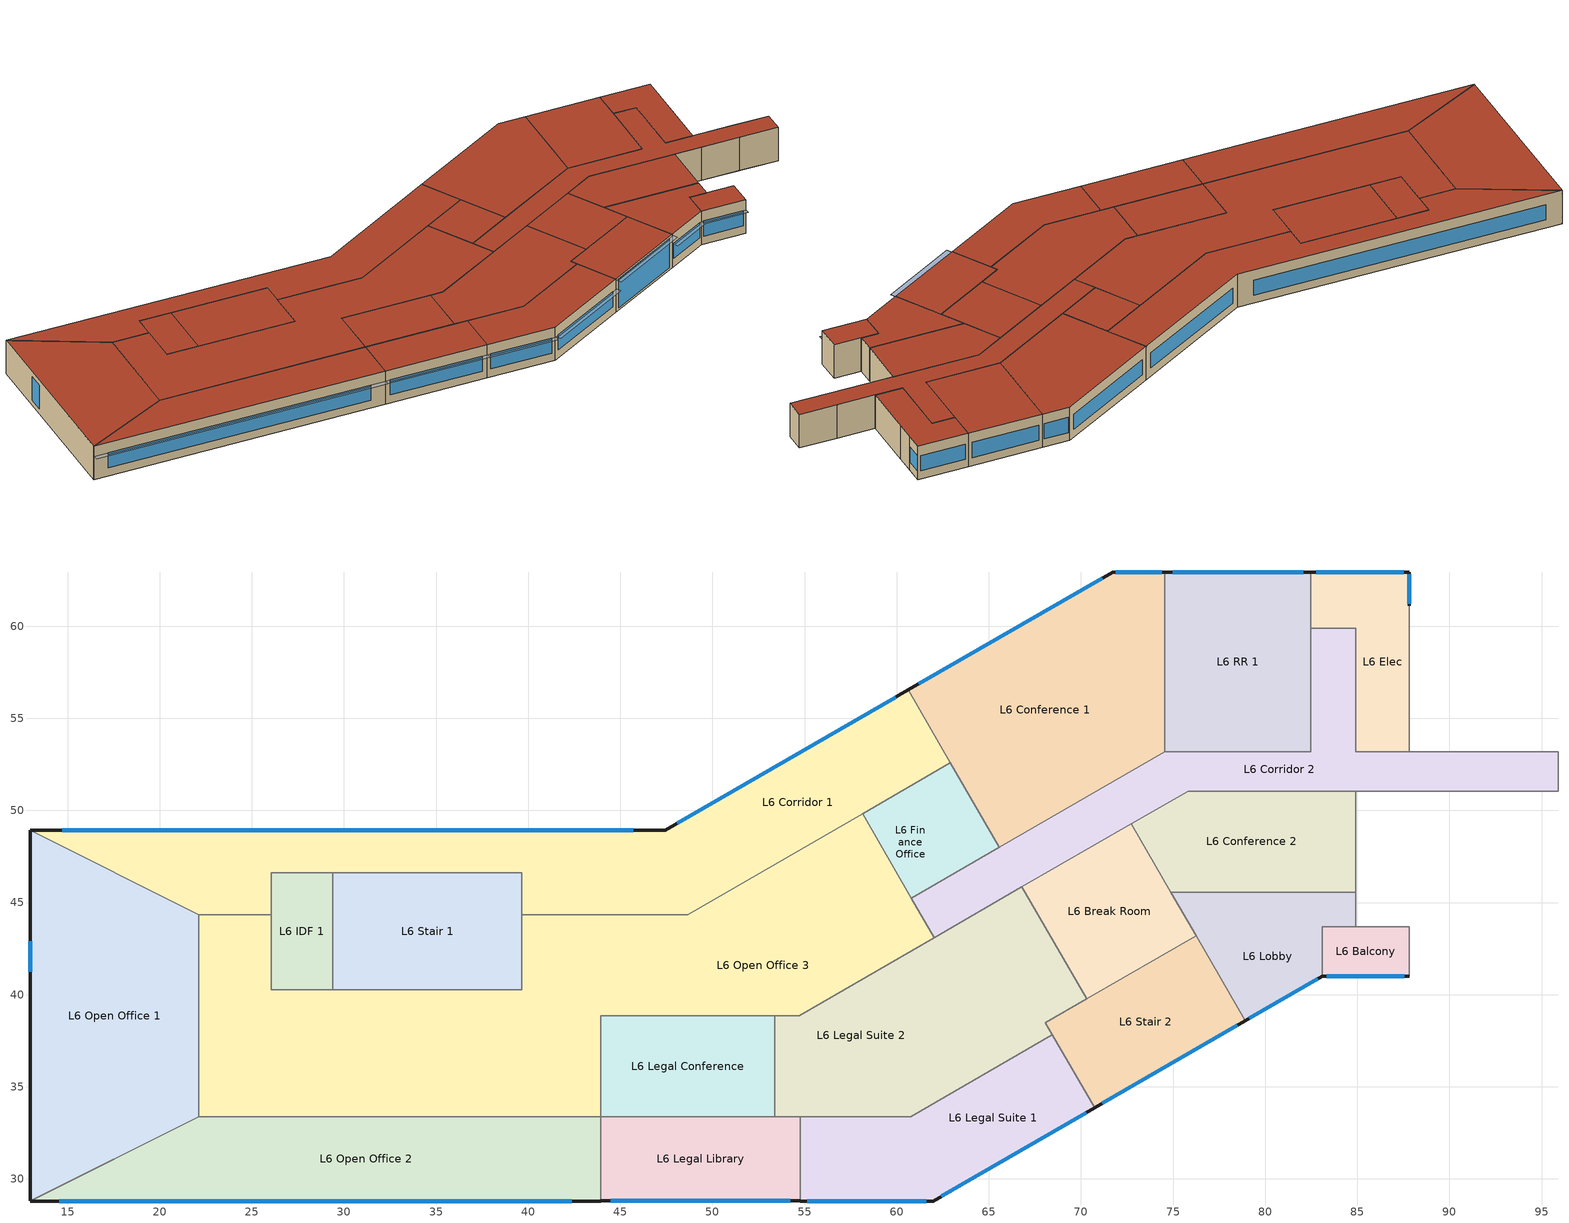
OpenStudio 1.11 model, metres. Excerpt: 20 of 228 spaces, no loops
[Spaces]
L6 Open Office 2
 floor to L5 Open Office 2 (Construction Internal Source 160): 43.93,33.37 43.93,28.8 12.99,28.8 22.13,33.37 z19.91
 wall outside (Typical Insulated Steel Framed Exterior Wall R-18.18): 12.99,28.8 43.93,28.8 z19.91:23.77
 wall to L6 Open Office 1: 22.13,33.37 12.99,28.8 z19.91:23.77
 wall to L6 Open Office 3: 43.93,33.37 22.13,33.37 z19.91:23.77
 wall to L6 Legal Library: 43.93,28.8 43.93,33.37 z19.91:23.77
 window (U 0.42 SHGC 0.40 Dbl LoE (e2-.1) Tint 6mm/6mm Air): 14.54,28.8 42.37,28.8 z20.85:22.59
 roof outside (Typical IEAD Roof R-31.25): 43.93,28.8 43.93,33.37 22.13,33.37 12.99,28.8 z23.77
L6 Open Office 1
 floor to L5 Open Office 1 (Construction Internal Source 219): 12.99,48.92 22.13,44.34 22.13,33.37 12.99,28.8 z19.91
 wall outside (Typical Insulated Steel Framed Exterior Wall R-18.18): 12.99,48.92 12.99,28.8 z19.91:23.77
 wall to L6 Open Office 3: 22.13,33.37 22.13,44.34 z19.91:23.77
 wall to L6 Corridor 1: 22.13,44.34 12.99,48.92 z19.91:23.77
 window (U 0.42 SHGC 0.40 Dbl LoE (e2-.1) Tint 6mm/6mm Air): 12.99,42.89 12.99,41.25 z20.51:23.26
 roof outside (Typical IEAD Roof R-31.25): 12.99,28.8 22.13,33.37 22.13,44.34 12.99,48.92 z23.77
L6 Legal Library
 floor to L5 Open Office 2 (Construction Internal Source 180): 54.77,33.37 54.77,28.8 43.93,28.8 43.93,33.37 z19.91
 wall outside (Typical Insulated Steel Framed Exterior Wall R-18.18): 43.93,28.8 54.77,28.8 z19.91:23.77
 wall to L6 Legal Conference: 53.38,33.37 43.93,33.37 z19.91:23.77
 wall to L6 Legal Suite 2: 54.77,33.37 53.38,33.37 z19.91:23.77
 wall to L6 Legal Suite 1: 54.77,28.8 54.77,33.37 z19.91:23.77
 window (U 0.42 SHGC 0.40 Dbl LoE (e2-.1) Tint 6mm/6mm Air): 44.49,28.8 54.21,28.8 z20.85:22.6
 roof outside (Typical IEAD Roof R-31.25): 54.77,28.8 54.77,33.37 43.93,33.37 43.93,28.8 z23.77
L6 Legal Suite 1
 floor to L5 Open Office 2 (Construction Internal Source 159): 68.45,37.82 70.74,33.86 61.98,28.8 54.77,28.8 54.77,33.37 60.75,33.37 z19.91
 wall outside (Typical Insulated Steel Framed Exterior Wall R-18.18): 54.77,28.8 61.98,28.8 70.74,33.86 z19.91:23.77
 wall to L6 Legal Suite 2: 68.45,37.82 60.75,33.37 54.77,33.37 z19.91:23.77
 wall to L6 Stair 2: 70.74,33.86 68.45,37.82 z19.91:23.77
 window (U 0.42 SHGC 0.40 Dbl LoE (e2-.1) Tint 6mm/6mm Air): 62.43,29.06 70.28,33.6 / 55.15,28.8 61.6,28.8 z20.85:22.6
 roof outside (Typical IEAD Roof R-31.25): 61.98,28.8 70.74,33.86 68.45,37.82 60.75,33.37 54.77,33.37 54.77,28.8 z23.77
L6 Open Office 3
 floor to L5 Common Engineering Print Room 1 (Construction Internal Source 218): 46.86,44.34 46.86,40.26 39.66,40.26 39.66,44.34 z19.91
 floor to L5 Open Office 3 (Construction Internal Source 218): 58.15,49.83 62.04,43.09 54.7,38.86 43.93,38.86 43.93,33.37 22.13,33.37 22.13,44.34 26.05,44.34 26.05,40.26 46.86,40.26 46.86,44.34 48.65,44.34 z19.91
 wall to L6 Stair 1: 39.66,44.34 39.66,40.26 29.4,40.26 z19.91:23.77
 wall to L6 Corridor 1: 58.15,49.83 48.65,44.34 43.93,44.34 39.66,44.34 / 26.05,44.34 22.13,44.34 z19.91:23.77
 wall to L6 Finance Office: 60.8,45.24 58.15,49.83 z19.91:23.77
 wall to L6 Corridor 2: 62.04,43.09 60.8,45.24 z19.91:23.77
 wall to L6 Legal Suite 2: 53.38,38.86 54.7,38.86 62.04,43.09 z19.91:23.77
 wall to L6 Legal Conference: 43.93,33.37 43.93,38.86 53.38,38.86 z19.91:23.77
 wall to L6 IDF 1: 29.4,40.26 26.05,40.26 26.05,44.34 z19.91:23.77
 roof outside (Typical IEAD Roof R-31.25): 43.93,33.37 43.93,38.86 54.7,38.86 62.04,43.09 58.15,49.83 48.65,44.34 39.66,44.34 39.66,40.26 26.05,40.26 26.05,44.34 22.13,44.34 22.13,33.37 z23.77
L6 Legal Conference
 floor to L5 Open Office 3 (Construction Internal Source 79): 53.38,38.86 53.38,33.37 43.93,33.37 43.93,38.86 z19.91
 wall to L6 Legal Suite 2: 53.38,33.37 53.38,38.86 z19.91:23.77
 roof outside (Typical IEAD Roof R-31.25): 53.38,33.37 53.38,38.86 43.93,38.86 43.93,33.37 z23.77
L6 Legal Suite 2
 floor to L5 Project Team Rm (Construction Internal Source 181): 66.8,45.84 70.31,39.77 68.07,38.48 68.45,37.82 64.35,35.45 60.46,42.18 z19.91
 floor to L5 Open Office 3 (Construction Internal Source 181): 60.46,42.18 64.35,35.45 60.75,33.37 53.38,33.37 53.38,38.86 54.7,38.86 z19.91
 wall to L6 Corridor 2: 66.8,45.84 62.04,43.09 z19.91:23.77
 wall to L6 Break Room: 70.31,39.77 66.8,45.84 z19.91:23.77
 wall to L6 Stair 2: 68.45,37.82 68.07,38.48 70.31,39.77 z19.91:23.77
 roof outside (Typical IEAD Roof R-31.25): 60.75,33.37 68.45,37.82 68.07,38.48 70.31,39.77 66.8,45.84 54.7,38.86 53.38,38.86 53.38,33.37 z23.77
L6 Stair 2
 floor to L5 Stair 2 (Construction Internal Source 147): 76.25,43.2 78.91,38.58 70.74,33.86 68.07,38.48 z19.91
 wall outside (Typical Insulated Steel Framed Exterior Wall R-18.18): 70.74,33.86 78.91,38.58 z19.91:23.77
 wall to L6 Break Room: 76.25,43.2 70.31,39.77 z19.91:23.77
 wall to L6 Lobby: 78.91,38.58 76.25,43.2 z19.91:23.77
 window (U 0.42 SHGC 0.40 Dbl LoE (e2-.1) Tint 6mm/6mm Air): 71.16,34.11 78.49,38.33 z20.2:23.52
 roof outside (Typical IEAD Roof R-31.25): 70.74,33.86 78.91,38.58 76.25,43.2 68.07,38.48 z23.77
L6 Lobby
 floor to L5 Lobby (Construction Internal Source 165): 84.92,45.56 84.92,43.69 83.09,43.69 83.09,40.99 78.91,38.58 74.88,45.56 z19.91
 wall outside (Typical Insulated Steel Framed Exterior Wall R-18.18): 78.91,38.58 83.09,40.99 z19.91:23.77
 wall to L6 Phone: 84.92,43.69 84.92,45.56 z19.91:23.77
 wall to L6 Balcony: 83.09,40.99 83.09,43.69 84.92,43.69 z19.91:23.77
 wall to L6 Break Room: 74.88,45.56 76.25,43.2 z19.91:23.77
 wall to L6 Conference 2: 84.92,45.56 74.88,45.56 z19.91:23.77
 window (U 0.42 SHGC 0.40 Dbl LoE (e2-.1) Tint 6mm/6mm Air): 79.14,38.71 82.87,40.86 z20.85:22.61
 roof outside (Typical IEAD Roof R-31.25): 78.91,38.58 83.09,40.99 83.09,43.69 84.92,43.69 84.92,45.56 74.88,45.56 z23.77
L6 Break Room
 floor to L5 Break Room (Construction Internal Source 158): 72.74,49.27 76.25,43.2 70.31,39.77 66.8,45.84 z19.91
 wall to L6 Conference 2: 74.88,45.56 72.74,49.27 z19.91:23.77
 wall to L6 Corridor 2: 72.74,49.27 66.8,45.84 z19.91:23.77
 roof outside (Typical IEAD Roof R-31.25): 70.31,39.77 76.25,43.2 72.74,49.27 66.8,45.84 z23.77
L6 IDF 1
 floor to L5 IDF 1 (Construction Internal Source 48): 29.4,46.61 29.4,40.26 26.05,40.26 26.05,46.61 z19.91
 wall to L6 Corridor 1: 29.4,46.61 26.05,46.61 26.05,44.34 z19.91:23.77
 wall to L6 Stair 1: 29.4,40.26 29.4,46.61 z19.91:23.77
 roof outside (Typical IEAD Roof R-31.25): 29.4,40.26 29.4,46.61 26.05,46.61 26.05,40.26 z23.77
L6 Stair 1
 floor to L5 Stair 1 (Construction Internal Source 43): 39.66,46.61 39.66,40.26 29.4,40.26 29.4,46.61 z19.91
 wall to L6 Corridor 1: 39.66,44.34 39.66,46.61 29.4,46.61 z19.91:23.77
 roof outside (Typical IEAD Roof R-31.25): 39.66,40.26 39.66,46.61 29.4,46.61 29.4,40.26 z23.77
L6 Balcony
 floor to L5 Balcony (Construction Internal Source 35): 87.82,43.69 87.82,40.99 83.09,40.99 83.09,43.69 z19.91
 wall outside (Typical Insulated Steel Framed Exterior Wall R-18.18): 83.09,40.99 87.82,40.99 z19.91:23.77
 wall to L6 Audit Suite: 87.82,40.99 87.82,43.69 z19.91:23.77
 wall to L6 Phone: 87.82,43.69 84.92,43.69 z19.91:23.77
 window (U 0.42 SHGC 0.40 Dbl LoE (e2-.1) Tint 6mm/6mm Air): 83.35,40.99 87.56,40.99 z20.85:22.61
 roof outside (Typical IEAD Roof R-31.25): 87.82,40.99 87.82,43.69 83.09,43.69 83.09,40.99 z23.77
L6 Corridor 2
 floor to L5 Open Office 3 (Construction Internal Source 21): 63.33,46.7 64.57,44.55 62.04,43.09 60.8,45.24 z19.91
 floor to L5 Corridor 2 (Construction Internal Source 21): 84.92,59.89 84.92,53.18 87.82,53.18 87.82,51.05 75.82,51.05 64.57,44.55 63.33,46.7 74.56,53.18 82.48,53.18 82.48,59.89 z19.91
 floor to L5 Open Office 5 (Construction Internal Source 21): 95.89,53.18 95.89,51.05 87.82,51.05 87.82,53.18 z19.91
 wall to L6 Elec: 87.82,53.18 84.92,53.18 84.92,59.89 82.48,59.89 z19.91:23.77
 wall to L6 Conference 3: 91.86,53.18 87.82,53.18 z19.91:23.77
 wall to L6 CEO Suite: 95.89,53.18 91.86,53.18 z19.91:23.77
 wall to L6 Open Office 4: 95.89,51.05 95.89,53.18 z19.91:23.77
 wall to L6 Auditor Meeting: 91.86,51.05 95.89,51.05 z19.91:23.77
 wall to L6 Audit Suite: 87.82,51.05 91.86,51.05 z19.91:23.77
 wall to L6 Phone: 84.92,51.05 87.82,51.05 z19.91:23.77
 wall to L6 Conference 2: 72.74,49.27 75.82,51.05 84.92,51.05 z19.91:23.77
 wall to L6 Finance Office: 65.56,47.99 60.8,45.24 z19.91:23.77
 wall to L6 Conference 1: 74.56,53.18 65.56,47.99 z19.91:23.77
 wall to L6 RR 1: 82.48,59.89 82.48,53.18 74.56,53.18 z19.91:23.77
 roof outside (Typical IEAD Roof R-31.25): 62.04,43.09 75.82,51.05 95.89,51.05 95.89,53.18 84.92,53.18 84.92,59.89 82.48,59.89 82.48,53.18 74.56,53.18 60.8,45.24 z23.77
L6 Corridor 1
 floor to L5 Corridor 1 (Construction Internal Source 148): 60.63,56.54 62.91,52.58 48.65,44.34 46.86,44.34 46.86,46.61 26.05,46.61 26.05,44.34 22.13,44.34 12.99,48.92 47.43,48.92 z19.91
 floor to L5 Common Engineering Print Room 1 (Construction Internal Source 148): 39.66,46.61 46.86,46.61 46.86,44.34 39.66,44.34 z19.91
 wall outside (Typical Insulated Steel Framed Exterior Wall R-18.18): 60.63,56.54 47.43,48.92 12.99,48.92 z19.91:23.77
 wall to L6 Conference 1: 62.91,52.58 60.63,56.54 z19.91:23.77
 wall to L6 Finance Office: 58.15,49.83 62.91,52.58 z19.91:23.77
 window (U 0.42 SHGC 0.40 Dbl LoE (e2-.1) Tint 6mm/6mm Air): 59.95,56.15 48.1,49.31 / 45.7,48.92 14.72,48.92 z20.85:22.59
 roof outside (Typical IEAD Roof R-31.25): 39.66,44.34 48.65,44.34 62.91,52.58 60.63,56.54 47.43,48.92 12.99,48.92 22.13,44.34 26.05,44.34 26.05,46.61 39.66,46.61 z23.77
L6 Finance Office
 floor to L5 Conference 1 (Construction Internal Source 214): 62.91,52.58 65.56,47.99 63.33,46.7 60.68,51.29 z19.91
 floor to L5 Open Office 3 (Construction Internal Source 214): 60.68,51.29 63.33,46.7 60.8,45.24 58.15,49.83 z19.91
 wall to L6 Conference 1: 65.56,47.99 62.91,52.58 z19.91:23.77
 roof outside (Typical IEAD Roof R-31.25): 60.8,45.24 65.56,47.99 62.91,52.58 58.15,49.83 z23.77
L6 Conference 2
 floor to L5 Conference 10-15 (Construction Internal Source 106): 84.92,51.05 84.92,45.56 74.88,45.56 72.74,49.27 75.82,51.05 z19.91
 wall to L6 Phone: 84.92,45.56 84.92,51.05 z19.91:23.77
 roof outside (Typical IEAD Roof R-31.25): 84.92,45.56 84.92,51.05 75.82,51.05 72.74,49.27 74.88,45.56 z23.77
L6 Conference 1
 floor to L5 Conference 4-6 (Construction Internal Source 143): 74.56,62.94 74.56,53.18 65.56,47.99 60.63,56.54 71.71,62.94 z19.91
 wall outside (Typical Insulated Steel Framed Exterior Wall R-18.18): 74.56,62.94 71.71,62.94 60.63,56.54 z19.91:23.77
 wall to L6 RR 1: 74.56,53.18 74.56,56.54 74.56,62.94 z19.91:23.77
 window (U 0.42 SHGC 0.40 Dbl LoE (e2-.1) Tint 6mm/6mm Air): 71.14,62.61 61.2,56.87 z20.85:22.6; 74.39,62.94 71.88,62.94 z20.85:22.62
 roof outside (Typical IEAD Roof R-31.25): 65.56,47.99 74.56,53.18 74.56,62.94 71.71,62.94 60.63,56.54 z23.77
L6 RR 1
 floor to L5 RR 1 (Construction Internal Source 177): 82.48,62.94 82.48,53.18 74.56,53.18 74.56,62.94 z19.91
 wall outside (Typical Insulated Steel Framed Exterior Wall R-18.18): 82.48,62.94 74.56,62.94 z19.91:23.77
 wall to L6 Elec: 82.48,59.89 82.48,62.94 z19.91:23.77
 window (U 0.42 SHGC 0.40 Dbl LoE (e2-.1) Tint 6mm/6mm Air): 82.07,62.94 74.97,62.94 z20.85:22.6
 roof outside (Typical IEAD Roof R-31.25): 82.48,53.18 82.48,62.94 74.56,62.94 74.56,53.18 z23.77
L6 Elec
 floor to L5 Elec (Construction Internal Source 151): 87.82,62.94 87.82,53.18 84.92,53.18 84.92,59.89 82.48,59.89 82.48,62.94 z19.91
 wall outside (Typical Insulated Steel Framed Exterior Wall R-18.18): 87.82,61.11 87.82,62.94 82.48,62.94 z19.91:23.77
 wall to L6 CEO Conference: 87.82,59.05 87.82,61.11 z19.91:23.77
 wall to L6 Conference 3: 87.82,53.18 87.82,59.05 z19.91:23.77
 window (U 0.42 SHGC 0.40 Dbl LoE (e2-.1) Tint 6mm/6mm Air): 87.53,62.94 82.77,62.94 z20.85:22.61; 87.82,61.22 87.82,62.82 z20.85:22.64
 roof outside (Typical IEAD Roof R-31.25): 87.82,53.18 87.82,62.94 82.48,62.94 82.48,59.89 84.92,59.89 84.92,53.18 z23.77
shading: 43.9,28.8 13.01,28.8 13.01,28.19 43.9,28.19 z22.69; 70.72,33.85 62,28.81 62.3,28.28 71.02,33.32 z22.69; 54.75,28.8 43.95,28.8 43.95,28.19 54.75,28.19 z22.69; 87.79,40.99 83.12,40.99 83.12,40.38 87.79,40.38 z22.7; 78.89,38.57 70.76,33.87 71.07,33.34 79.2,38.04 z23.7; 83.07,40.98 78.94,38.59 79.24,38.06 83.38,40.45 z22.7; 61.95,28.8 54.8,28.8 54.8,28.19 61.95,28.19 z22.7
[Building]
90.1-2013-MediumOffice-ASHRAE 169-2006-5B PRM baseline created: 2016-05-18 14:10:54 -0600: Space Type=Denver Admin - OpenOffice; Default Construction Set=90.1-2013 - CZ5
[ClimateZones]
Climate Zone Institution Name 1=ASHRAE; Climate Zone Document Name 1=ANSI/ASHRAE Standard 169; Climate Zone Document Year 1=2006; Climate Zone Institution Name 2=CEC; Climate Zone Document Name 2=California Climate Zone Descriptions; Climate Zone Document Year 2=1995
[Site]
Denver Intl Ap: Latitude {deg}=39.83; Longitude {deg}=-104.65; Time Zone {hr}=-7; Elevation {m}=1650
[SizingPeriod:DesignDay] Barometric Pressure {Pa}=83011; Sky Clearness=0; Rain Indicator=0; Snow Indicator=0; Day of Month=21; Daylight Saving Time Indicator=0; Dry-Bulb Temperature Range Modifier Type=DefaultMultipliers
Name | Maximum Dry-Bulb Temperature {C} | Daily Dry-Bulb Temperature Range {deltaC} | Humidity Indicating Conditions at Maximum Dry-Bulb | Wind Speed {m/s} | Wind Direction {deg} | Month | Day Type | Humidity Indicating Type | Solar Model Indicator | ASHRAE Taub | ASHRAE Taud
Denver Intl Ap Ann Htg 99.6% Condns DB | -17.4 | 0 | -17.4 | 3.3 | 160 | 12 | WinterDesignDay | Wetbulb | ASHRAEClearSky
Denver Intl Ap Ann Clg .4% Condns DP=>MDB | 19.9 | 15.2 | 16 | 4.2 | 80 | 7 | SummerDesignDay | Dewpoint | ASHRAETau | 0.424 | 2.012
Denver Intl Ap Ann Hum_n 99.6% Condns DP=>MCDB | -11.7 | 0 | -21.5 | 3.3 | 160 | 12 | WinterDesignDay | Dewpoint | ASHRAEClearSky
Denver Intl Ap Ann Clg .4% Condns WB=>MDB | 27.3 | 15.2 | 18.3 | 4.2 | 80 | 7 | SummerDesignDay | Wetbulb | ASHRAETau | 0.424 | 2.012
[Construction]
Denver Admin ExtWall Steel Framed R25: 1IN Stucco, Insulation R-25, 1/2IN Gypsum
Denver Admin R-40 Roof: Roof Membrane, Denver Admin Roof Insulation R-40, Metal Decking
Interior Partition 1; Interior Door 1: G05 25mm wood
ExtSlabCarpet 4in ClimateZone 1-8: MAT-CC05 4 HW CONCRETE, CP02 CARPET PAD
Interior Floor 1: F16 Acoustic tile, F05 Ceiling air space resistance 1, M11 100mm lightweight concrete
Interior Wall 1: G01a 19mm gypsum board, F04 Wall air space resistance, G01a 19mm gypsum board
Interior Ceiling 1: M11 100mm lightweight concrete, F05 Ceiling air space resistance 1, F16 Acoustic tile
Exterior Door 2013: F08 Metal surface, I01 25mm insulation board 2013
ASHRAE 90.1-2013 Skylight CZ 5: Skylight U-0.50/SHGC-0.40
Interior Window 1: Clear 3mm
Denver Admin Glazing 0.38/0.25/0.49: Denver Glazing 0.38/0.25/0.49
Typical Insulated Steel Framed Exterior Wall R-18.18: 25mm Stucco, 5/8 in. Gypsum Board, Typical Insulation R-16.0, 5/8 in. Gypsum Board
Typical IEAD Roof R-31.25: Roof Membrane, Typical Insulation R-30.13, Metal Roof Surface
U 0.42 SHGC 0.40 Dbl LoE (e2-.1) Tint 6mm/6mm Air: LoE TINT 6MM, AIR 6MM, CLEAR 6MM
[Material]
Name | Roughness | Thickness {m} | Conductivity {W/m-K} | Density {kg/m3} | Specific Heat {J/kg-K} | Thermal Absorptance | Solar Absorptance | Visible Absorptance
G05 25mm wood | MediumSmooth | 0.0254 | 0.15 | 608 | 1630 | 0.9 | 0.5 | 0.5
1IN Stucco | Smooth | 0.0253 | 0.6918 | 1858 | 837 | 0.9 | 0.92 | 0.92
1/2IN Gypsum | Smooth | 0.0127 | 0.16 | 784.9 | 830 | 0.9 | 0.4 | 0.4
Roof Membrane | VeryRough | 0.0095 | 0.16 | 1121.29 | 1460 | 0.9 | 0.7 | 0.7
Denver Admin Roof Insulation R-40 | MediumRough | 0.34036 | 0.049 | 265 | 836.8 | 0.9 | 0.7 | 0.7
Metal Decking | MediumSmooth | 0.0015 | 45.006 | 7680 | 418.4 | 0.9 | 0.6 | 0.6
F16 Acoustic tile | MediumSmooth | 0.0191 | 0.06 | 368 | 590 | 0.9 | 0.3 | 0.3
F08 Metal surface; Metal Roof Surface | Smooth | 0.0008 | 45.28 | 7824 | 500 | 0.9 | 0.7 | 0.7
Insulation R-25 | MediumRough | 0.2159 | 0.049 | 265 | 836.8 | 0.9 | 0.7 | 0.7
Material 41; Material 69; Material 85; Material 95; Material 157; Material 211; Material 285; Material 293; Material 295; Material 301; Material 315; Material 317; Material 319; Material 329; Material 353; Material 359; Material 361; Material 427; Material 435; Material 437 | Rough | 0.0254 | 0.02 | 56.06 | 1210
Material 42; Material 70; Material 86; Material 96; Material 158; Material 212; Material 286; Material 294; Material 296; Material 302; Material 316; Material 318; Material 320; Material 330; Material 354; Material 360; Material 362; Material 428; Material 436; Material 438 | MediumRough | 0.0508 | 2.31 | 2322 | 832
MAT-CC05 4 HW CONCRETE | Rough | 0.1016 | 1.311 | 2240 | 836.8 | 0.9 | 0.85 | 0.85
M11 100mm lightweight concrete | MediumRough | 0.1016 | 0.53 | 1280 | 840 | 0.9 | 0.5 | 0.5
G01a 19mm gypsum board | MediumSmooth | 0.019 | 0.16 | 800 | 1090 | 0.9 | 0.4 | 0.4
I01 25mm insulation board 2013 | MediumRough | 0.0105664 | 0.03 | 43 | 1210 | 0.9 | 0.6 | 0.6
25mm Stucco | Smooth | 0.0254 | 0.72 | 1856 | 840 | 0.9 | 0.7 | 0.7
5/8 in. Gypsum Board | MediumSmooth | 0.0159 | 0.16 | 800 | 1090 | 0.9 | 0.7 | 0.7
[Material:AirGap]
Name | Thermal Resistance {m2-K/W}
F05 Ceiling air space resistance 1 | 0.18
F04 Wall air space resistance | 0.15
[Construction:InternalSource]
Construction Internal Source 21: 2, Material 41, Material 42, Material 42
Construction Internal Source 35: 2, Material 69, Material 70, Material 70
Construction Internal Source 43: 2, Material 85, Material 86, Material 86
Construction Internal Source 48: 2, Material 95, Material 96, Material 96
Construction Internal Source 79: 2, Material 157, Material 158, Material 158
Construction Internal Source 106: 2, Material 211, Material 212, Material 212
Construction Internal Source 143: 2, Material 285, Material 286, Material 286
Construction Internal Source 147: 2, Material 293, Material 294, Material 294
Construction Internal Source 148: 2, Material 295, Material 296, Material 296
Construction Internal Source 151: 2, Material 301, Material 302, Material 302
Construction Internal Source 158: 2, Material 315, Material 316, Material 316
Construction Internal Source 159: 2, Material 317, Material 318, Material 318
Construction Internal Source 160: 2, Material 319, Material 320, Material 320
Construction Internal Source 165: 2, Material 329, Material 330, Material 330
Construction Internal Source 177: 2, Material 353, Material 354, Material 354
Construction Internal Source 180: 2, Material 359, Material 360, Material 360
Construction Internal Source 181: 2, Material 361, Material 362, Material 362
Construction Internal Source 214: 2, Material 427, Material 428, Material 428
Construction Internal Source 218: 2, Material 435, Material 436, Material 436
Construction Internal Source 219: 2, Material 437, Material 438, Material 438
[DefaultConstructionSet]
90.1-2013 - CZ5: Default Exterior Surface Constructions=Default Surface Constructions 79; Default Interior Surface Constructions=Default Surface Constructions 80; Default Ground Contact Surface Constructions=Default Surface Constructions 81; Default Exterior SubSurface Constructions=Default Sub Surface Constructions 53; Default Interior SubSurface Constructions=Default Sub Surface Constructions 54; Interior Partition Construction=Interior Partition 1
[DefaultSurfaceConstructions]
Name | Floor Construction | Wall Construction | Roof Ceiling Construction
Default Surface Constructions 79 | ExtSlabCarpet 4in ClimateZone 1-8 | Denver Admin ExtWall Steel Framed R25 | Denver Admin R-40 Roof
Default Surface Constructions 80 | Interior Floor 1 | Interior Wall 1 | Interior Ceiling 1
Default Surface Constructions 81 | ExtSlabCarpet 4in ClimateZone 1-8 | ExtSlabCarpet 4in ClimateZone 1-8 | ExtSlabCarpet 4in ClimateZone 1-8
[DefaultSubSurfaceConstructions]
Name | Fixed Window Construction | Operable Window Construction | Door Construction | Overhead Door Construction | Skylight Construction | Tubular Daylight Dome Construction | Tubular Daylight Diffuser Construction
Default Sub Surface Constructions 53 | Denver Admin Glazing 0.38/0.25/0.49 | Denver Admin Glazing 0.38/0.25/0.49 | Exterior Door 2013 | Exterior Door 2013 | ASHRAE 90.1-2013 Skylight CZ 5 | Interior Window 1 | Interior Window 1
Default Sub Surface Constructions 54 | Interior Window 1 | Interior Window 1 | Interior Door 1
[Material:NoMass] Roughness=Smooth; Thermal Absorptance=0.9
Name | Thermal Resistance {m2-K/W} | Solar Absorptance | Visible Absorptance
CP02 CARPET PAD | 0.1 | 0.8 | 0.8
Typical Insulation R-16.0 | 2.81828 | 0.7 | 0.7
Typical Insulation R-30.13 | 5.30668 | 0.7 | 0.7
[WindowMaterial:SimpleGlazingSystem]
Name | U-Factor {W/m2-K} | Solar Heat Gain Coefficient | Visible Transmittance
Skylight U-0.50/SHGC-0.40 | 2.83913 | 0.4 | 0.44
Denver Glazing 0.38/0.25/0.49 | 2.15774 | 0.25 | 0.49
[WindowMaterial:Glazing] Optical Data Type=SpectralAverage; Infrared Transmittance at Normal Incidence=0; Front Side Infrared Hemispherical Emissivity=0.84; Conductivity {W/m-K}=0.9; Dirt Correction Factor for Solar and Visible Transmittance=1; Solar Diffusing=No
Name | Thickness {m} | Solar Transmittance at Normal Incidence | Front Side Solar Reflectance at Normal Incidence | Back Side Solar Reflectance at Normal Incidence | Visible Transmittance at Normal Incidence | Front Side Visible Reflectance at Normal Incidence | Back Side Visible Reflectance at Normal Incidence | Back Side Infrared Hemispherical Emissivity
Clear 3mm | 0.003 | 0.837 | 0.075 | 0 | 0.898 | 0.081 | 0 | 0.84
LoE TINT 6MM | 0.006 | 0.36 | 0.093 | 0.2 | 0.5 | 0.035 | 0.054 | 0.1
CLEAR 6MM | 0.006 | 0.775 | 0.071 | 0.071 | 0.881 | 0.08 | 0.08 | 0.84
[WindowMaterial:Gas]
AIR 6MM: Gas Type=Air; Thickness {m}=0.0063
[DesignSpecification:OutdoorAir] Outdoor Air Method=Sum
Name | Outdoor Air Flow per Person {m3/s-person} | Outdoor Air Flow per Floor Area {m3/s-m2} | Outdoor Air Flow Rate Fraction Schedule | Outdoor Air Flow Air Changes per Hour {1/hr} | Outdoor Air Flow Rate {m3/s}
Denver Admin - OpenOffice Ventilation; Denver Admin - Lobby Ventilation | 0.00235974 | 0.0003048 | Ventilation Availability
Denver Admin - ClosedOffice Ventilation | 0.00235974 | 0.0003048 | Ventilation Availability | 0
Denver Admin - Conference Ventilation; Denver Admin - IT_Room Ventilation | 0.00235974 | 0.0003048
Denver Admin - Corridor Ventilation; Denver Admin - Stair Ventilation |  | 0.0003048 | Ventilation Availability
Denver Admin - Elec/MechRoom Ventilation |  | 0.0006096
Denver Admin - Restroom Ventilation | 0 | 0.0003048 | Ventilation Availability |  | 0.117987
[ThermostatSetpoint:DualSetpoint] Heating Setpoint Temperature Schedule=Setpoint Htg - Admin; Cooling Setpoint Temperature Schedule=Setpoint Clg - Admin
Thermostat Setpoint Dual Setpoint 6; Thermostat Setpoint Dual Setpoint 8; Thermostat Setpoint Dual Setpoint 27; Thermostat Setpoint Dual Setpoint 39; Thermostat Setpoint Dual Setpoint 44; Thermostat Setpoint Dual Setpoint 58; Thermostat Setpoint Dual Setpoint 66; Thermostat Setpoint Dual Setpoint 69; Thermostat Setpoint Dual Setpoint 70; Thermostat Setpoint Dual Setpoint 78; Thermostat Setpoint Dual Setpoint 84; Thermostat Setpoint Dual Setpoint 87; Thermostat Setpoint Dual Setpoint 88; Thermostat Setpoint Dual Setpoint 120; Thermostat Setpoint Dual Setpoint 184; Thermostat Setpoint Dual Setpoint 203; Thermostat Setpoint Dual Setpoint 211; Thermostat Setpoint Dual Setpoint 217; Thermostat Setpoint Dual Setpoint 219; Thermostat Setpoint Dual Setpoint 220
[BuildingStory]
Building Story 6
[Space] Building Story=Building Story 6
Name | Thermal Zone | Space Type
L6 Open Office 2 | L6 Open Office 2
L6 Open Office 1 | L6 Open Office 1
L6 Legal Library | L6 Legal Library | Denver Admin - Conference
L6 Legal Suite 1 | L6 Legal Suite 1
L6 Open Office 3 | L6 Open Office 3
L6 Legal Conference | L6 Legal Conference | Denver Admin - Conference
L6 Legal Suite 2 | L6 Legal Suite 2
L6 Stair 2 | L6 Stair 2 | Denver Admin - Stair
L6 Lobby | L6 Lobby | Denver Admin - Lobby
L6 Break Room | L6 Break Room
L6 IDF 1 | L6 IDF 1 | Denver Admin - IT_Room
L6 Stair 1 | L6 Stair 1 | Denver Admin - Stair
L6 Balcony | L6 Balcony | Denver Admin - Corridor
L6 Corridor 2 | L6 Corridor 2 | Denver Admin - Corridor
L6 Corridor 1 | L6 Corridor 1 | Denver Admin - Corridor
L6 Finance Office | L6 Finance Office | Denver Admin - ClosedOffice
L6 Conference 2 | L6 Conference 2 | Denver Admin - Conference
L6 Conference 1 | L6 Conference 1 | Denver Admin - Conference
L6 RR 1 | L6 RR 1 | Denver Admin - Restroom
L6 Elec | L6 Elec | Denver Admin - Elec/MechRoom
[SpaceType] Standards Building Type=Office
Name | Default Schedule Set | Design Specification Outdoor Air Object | Standards Space Type
Denver Admin - OpenOffice | Denver Admin - OpenOffice Schedule Set | Denver Admin - OpenOffice Ventilation | OpenOffice
Denver Admin - ClosedOffice | Denver Admin - ClosedOffice Schedule Set | Denver Admin - ClosedOffice Ventilation | ClosedOffice
Denver Admin - Conference | Denver Admin - Conference Schedule Set | Denver Admin - Conference Ventilation | Conference
Denver Admin - Corridor | Denver Admin - Corridor Schedule Set | Denver Admin - Corridor Ventilation | Corridor
Denver Admin - Elec/MechRoom | Denver Admin - Elec/MechRoom Schedule Set | Denver Admin - Elec/MechRoom Ventilation | Elec/MechRoom
Denver Admin - IT_Room | Denver Admin - IT_Room Schedule Set | Denver Admin - IT_Room Ventilation | IT_Room
Denver Admin - Lobby | Denver Admin - Lobby Schedule Set | Denver Admin - Lobby Ventilation | Lobby
Denver Admin - Restroom | Denver Admin - Restroom Schedule Set | Denver Admin - Restroom Ventilation | Restroom
Denver Admin - Stair | Denver Admin - Stair Schedule Set | Denver Admin - Stair Ventilation | Stair
[DefaultScheduleSet] Lighting Schedule=Office Bldg Light; Infiltration Schedule=Medium Office Infil Quarter On
Denver Admin - OpenOffice Schedule Set; Denver Admin - ClosedOffice Schedule Set; Denver Admin - Conference Schedule Set; Denver Admin - Corridor Schedule Set; Denver Admin - IT_Room Schedule Set; Denver Admin - Lobby Schedule Set; Denver Admin - Restroom Schedule Set: Number of People Schedule=People - Admin; People Activity Level Schedule=Medium Office Activity; Electric Equipment Schedule=Medium Office Bldg Equip
Denver Admin - Elec/MechRoom Schedule Set: Electric Equipment Schedule=Medium Office Bldg Equip
Denver Admin - Stair Schedule Set: 
[People:Definition]
15026 People: Number of People Calculation Method=Area/Person; Space Floor Area per Person {m2/person}=20.6431; Fraction Radiant=0.3
[Lights]
Name | Lights Definition | Space or SpaceType
Denver Admin - OpenOffice Lights 30.0 percent reduction | Denver Water Admin - OpenOffice Lights Definition - 30.0 percent reduction | Denver Admin - OpenOffice
Denver Admin - ClosedOffice Lights 30.0 percent reduction | Denver Water Admin - ClosedOffice Lights Definition - 30.0 percent reduction | Denver Admin - ClosedOffice
Denver Admin - Conference Lights 30.0 percent reduction | Denver Water Admin - Conference Lights Definition - 30.0 percent reduction | Denver Admin - Conference
Denver Admin - Corridor Lights 30.0 percent reduction | Denver Water Admin - Corridor Lights Definition - 30.0 percent reduction | Denver Admin - Corridor
Denver Admin - Elec/MechRoom Lights 30.0 percent reduction | Denver Water Admin - Elec/MechRoom Lights Definition - 30.0 percent reduction | Denver Admin - Elec/MechRoom
Denver Admin - IT_Room Lights 30.0 percent reduction | Denver Water Admin - IT_Room Lights Definition - 30.0 percent reduction | Denver Admin - IT_Room
Denver Admin - Lobby Lights 30.0 percent reduction | Denver Water Admin - Lobby Lights Definition - 30.0 percent reduction | Denver Admin - Lobby
Denver Admin - Restroom Lights 30.0 percent reduction | Denver Water Admin - Restroom Lights Definition - 30.0 percent reduction | Denver Admin - Restroom
Denver Admin - Stair Lights 30.0 percent reduction | Denver Water Admin - Stair Lights Definition - 30.0 percent reduction | Denver Admin - Stair
[Lights:Definition] Design Level Calculation Method=Watts/Area; Fraction Radiant=0.4; Fraction Visible=0.2; Return Air Fraction=0.4
Name | Watts per Space Floor Area {W/m2}
Denver Water Admin - ClosedOffice Lights Definition - 30.0 percent reduction; Denver Water Admin - IT_Room Lights Definition - 30.0 percent reduction | 11.9479
Denver Water Admin - Lobby Lights Definition - 30.0 percent reduction | 9.68752
Denver Water Admin - Elec/MechRoom Lights Definition - 30.0 percent reduction | 4.52084
Denver Water Admin - Restroom Lights Definition - 30.0 percent reduction; Denver Water Admin - OpenOffice Lights Definition - 30.0 percent reduction | 10.5486
Denver Water Admin - Conference Lights Definition - 30.0 percent reduction | 13.2396
Denver Water Admin - Stair Lights Definition - 30.0 percent reduction | 7.4271
Denver Water Admin - Corridor Lights Definition - 30.0 percent reduction | 7.10418
[ElectricEquipment]
Name | Electric Equipment Definition | Space or SpaceType
Denver Admin - OpenOffice Electric Equipment 30.0 percent reduction | Denver Water Admin - OpenOffice Electric Equipment Definition - 30.0 percent reduction | Denver Admin - OpenOffice
Denver Admin - ClosedOffice Electric Equipment | Denver Water Admin - ClosedOffice Electric Equipment Definition | Denver Admin - ClosedOffice
Denver Admin - Conference Electric Equipment | Denver Water Admin - Conference Electric Equipment Definition | Denver Admin - Conference
Denver Admin - Corridor Electric Equipment | Denver Water Admin - Corridor Electric Equipment Definition | Denver Admin - Corridor
Denver Admin - Elec/MechRoom Electric Equipment | Denver Water Admin - Elec/MechRoom Electric Equipment Definition | Denver Admin - Elec/MechRoom
Denver Admin - IT_Room Electric Equipment | Denver Water Admin - IT_Room Electric Equipment Definition | Denver Admin - IT_Room
Denver Admin - Lobby Electric Equipment | Denver Water Admin - Lobby Electric Equipment Definition | Denver Admin - Lobby
Denver Admin - Restroom Electric Equipment | Denver Water Admin - Restroom Electric Equipment Definition | Denver Admin - Restroom
[ElectricEquipment:Definition] Design Level Calculation Method=Watts/Area
Name | Watts per Space Floor Area {W/m2}
Denver Water Admin - ClosedOffice Electric Equipment Definition | 6.8889
Denver Water Admin - Conference Electric Equipment Definition | 3.98265
Denver Water Admin - Corridor Electric Equipment Definition | 1.72223
Denver Water Admin - Elec/MechRoom Electric Equipment Definition | 2.90626
Denver Water Admin - IT_Room Electric Equipment Definition | 53.8196
Denver Water Admin - Lobby Electric Equipment Definition; Denver Water Admin - Restroom Electric Equipment Definition | 0.753474
Denver Water Admin - OpenOffice Electric Equipment Definition - 30.0 percent reduction | 5.34966
[SpaceInfiltration:DesignFlowRate] Design Flow Rate Calculation Method=Flow/ExteriorArea; Flow per Exterior Surface Area {m3/s-m2}=0.000164679
Name | Space or SpaceType
Denver Admin - OpenOffice Infiltration | Denver Admin - OpenOffice
Denver Admin - ClosedOffice Infiltration | Denver Admin - ClosedOffice
Denver Admin - Conference Infiltration | Denver Admin - Conference
Denver Admin - Corridor Infiltration | Denver Admin - Corridor
Denver Admin - Elec/MechRoom Infiltration | Denver Admin - Elec/MechRoom
Denver Admin - IT_Room Infiltration | Denver Admin - IT_Room
Denver Admin - Lobby Infiltration | Denver Admin - Lobby
Denver Admin - Restroom Infiltration | Denver Admin - Restroom
Denver Admin - Stair Infiltration | Denver Admin - Stair
[ThermalZone] Use Ideal Air Loads=No
Name | Thermostat | Fraction of Zone Controlled by Secondary Daylighting Control
L6 Conference 2 | Thermostat Setpoint Dual Setpoint 184
L6 Balcony | Thermostat Setpoint Dual Setpoint 203 | 0
L6 Stair 2 | Thermostat Setpoint Dual Setpoint 211 | 0.162109
L6 Stair 1 | Thermostat Setpoint Dual Setpoint 217
L6 Elec | Thermostat Setpoint Dual Setpoint 219
L6 Conference 1 | Thermostat Setpoint Dual Setpoint 220 | 0.141068
L6 IDF 1 | Thermostat Setpoint Dual Setpoint 6
L6 Open Office 2 | Thermostat Setpoint Dual Setpoint 8 | 0.184411
L6 Legal Conference | Thermostat Setpoint Dual Setpoint 27
L6 Break Room | Thermostat Setpoint Dual Setpoint 39
L6 RR 1 | Thermostat Setpoint Dual Setpoint 44
L6 Corridor 2 | Thermostat Setpoint Dual Setpoint 58
L6 Legal Library | Thermostat Setpoint Dual Setpoint 66
L6 Finance Office | Thermostat Setpoint Dual Setpoint 69
L6 Lobby | Thermostat Setpoint Dual Setpoint 70
L6 Legal Suite 2 | Thermostat Setpoint Dual Setpoint 78
L6 Legal Suite 1 | Thermostat Setpoint Dual Setpoint 84 | 0.197097
L6 Open Office 3 | Thermostat Setpoint Dual Setpoint 87
L6 Open Office 1 | Thermostat Setpoint Dual Setpoint 88
L6 Corridor 1 | Thermostat Setpoint Dual Setpoint 120 | 0.151506
[Exterior:Lights:Definition]
Exterior Lights Definition 1: Design Level {W}=1600
[Exterior:Lights]
Exterior Lights 1: Exterior Lights Definition=Exterior Lights Definition 1; Schedule=Always On Discrete; Control Option=AstronomicalClock
[People] People Definition=15026 People
Name | Space or SpaceType
People 2 | Denver Admin - ClosedOffice
People 3 | Denver Admin - Conference
People 4 | Denver Admin - Corridor
People 8 | Denver Admin - Lobby
People 9 | Denver Admin - OpenOffice
People 11 | Denver Admin - Restroom
[Daylighting:Control] Position Z-Coordinate {m}=0.9144; Illuminance Setpoint {lux}=300; Lighting Control Type=Stepped; Number of Stepped Control Steps=3
Name | Space | Position X-Coordinate {m} | Position Y-Coordinate {m}
L6 Balcony Daylt Sensor 2 | L6 Balcony | -2.3622 | -0.00261267
L6 Conference 1 Daylt Sensor 2 | L6 Conference 1 | -1.4224 | 3.69284
L6 Corridor 1 Daylt Sensor 2 | L6 Corridor 1 | 4.16091 | 1.89468
L6 Legal Suite 1 Daylt Sensor 2 | L6 Legal Suite 1 | 3.03988 | 4.85414
L6 Open Office 2 Daylt Sensor 2 | L6 Open Office 2 | -15.4709 | 2.67763
L6 Stair 2 Daylt Sensor 2 | L6 Stair 2 | -5.88959 | 0.761899
[Schedule:Ruleset]
Name | Default Day Schedule | Summer Design Day Schedule | Winter Design Day Schedule
Office Bldg Light | Office Bldg Light Default Schedule | Office Bldg Light Summer Design Day | Office Bldg Light Winter Design Day
Setpoint Htg - Admin | Large Office HtgSetp Default Schedule | Large Office HtgSetp Summer Design Day | Large Office HtgSetp Winter Design Day
Setpoint Clg - Admin | Large Office ClgSetp Default Schedule | Large Office ClgSetp Summer Design Day | Large Office ClgSetp Winter Design Day
People - Admin | Medium Office Bldg Occ Default Schedule | Medium Office Bldg Occ Summer Design Day | Medium Office Bldg Occ Winter Design Day
Medium Office Activity | Medium Office Activity Default Schedule | Medium Office Activity Summer Design Day | Medium Office Activity Winter Design Day
Medium Office Infil Quarter On | Medium Office Infil Quarter On Default Schedule | Medium Office Infil Quarter On Summer Design Day | Medium Office Infil Quarter On Winter Design Day
Medium Office Bldg Equip | Medium Office Bldg Equip Default Schedule | Medium Office Bldg Equip Summer Design Day | Medium Office Bldg Equip Winter Design Day
Ventilation Availability | Schedule Day 1
[Schedule:Day]
Office Bldg Light Default Schedule: 5, 0, 0.05, 7, 0, 0.05, 8, 0, 0.3, 17, 0, 0.9, 18, 0, 0.7, 20, 0, 0.5, 22, 0, 0.05, 23, 0, 0.05, 24, 0, 0.05
Office Bldg Light Summer Design Day; Medium Office Infil Quarter On Rule 1 Day Schedule; Medium Office Bldg Equip Summer Design Day: 24, 0, 1
Office Bldg Light Winter Design Day; Medium Office Bldg Occ Winter Design Day; Medium Office Bldg Occ Rule 1 Day Schedule; Medium Office Bldg Equip Winter Design Day: 24, 0, 0
Office Bldg Light Rule 1 Day Schedule: 24, 0, 0.05
Office Bldg Light Rule 2 Day Schedule: 6, 0, 0.05, 8, 0, 0.05, 14, 0, 0.05, 17, 0, 0.05, 24, 0, 0.05
Large Office HtgSetp Default Schedule: 5, 0, 15.5556, 18, 0, 21.1111, 24, 0, 15.5556
Large Office HtgSetp Summer Design Day; Large Office HtgSetp Rule 1 Day Schedule; Large Office HtgSetp Rule 2 Day Schedule: 24, 0, 15.5556
Large Office HtgSetp Winter Design Day: 24, 0, 21.1111
Large Office ClgSetp Default Schedule: 5, 0, 26.6667, 18, 0, 23.3333, 24, 0, 26.6667
Large Office ClgSetp Summer Design Day: 24, 0, 23.3333
Large Office ClgSetp Winter Design Day; Large Office ClgSetp Rule 1 Day Schedule: 24, 0, 26.6667
Large Office ClgSetp Rule 2 Day Schedule: 6, 0, 26.6667, 18, 0, 26.6667, 24, 0, 26.6667
Medium Office Bldg Occ Default Schedule: 6, 0, 0, 7, 0, 0.1, 8, 0, 0.2, 12, 0, 0.95, 13, 0, 0.5, 17, 0, 0.95, 18, 0, 0.7, 24, 0, 0
Medium Office Bldg Occ Summer Design Day: 6, 0, 0, 22, 0, 1, 24, 0, 0.05
Medium Office Bldg Occ Rule 2 Day Schedule: 6, 0, 0, 8, 0, 0, 14, 0, 0, 17, 0, 0, 24, 0, 0
Medium Office Activity Default Schedule; Medium Office Activity Summer Design Day; Medium Office Activity Winter Design Day: 24, 0, 120
Medium Office Infil Quarter On Default Schedule; Medium Office Infil Quarter On Summer Design Day: 6, 0, 1, 22, 0, 0.25, 24, 0, 1
Medium Office Infil Quarter On Winter Design Day; Medium Office Infil Quarter On Rule 2 Day Schedule: 6, 0, 1, 18, 0, 0.25, 24, 0, 1
Medium Office Bldg Equip Default Schedule: 8, 0, 0.4, 12, 0, 0.9, 13, 0, 0.8, 17, 0, 0.9, 18, 0, 0.8, 20, 0, 0.6, 22, 0, 0.4, 24, 0, 0.4
Medium Office Bldg Equip Rule 1 Day Schedule: 24, 0, 0.3
Medium Office Bldg Equip Rule 2 Day Schedule: 6, 0, 0.3, 8, 0, 0.3, 14, 0, 0.3, 17, 0, 0.3, 24, 0, 0.3
Schedule Day 1: 6, 0, 0.2, 22, 0, 1, 24, 0, 0.2
Schedule Day 3: 24, 0, 0.2
[Schedule:Rule]
Name | Schedule Ruleset | Rule Order | Day Schedule | Apply Sunday | Apply Monday | Apply Tuesday | Apply Wednesday | Apply Thursday | Apply Friday | Apply Saturday | Date Specification Type | Start Month | Start Day | End Month | End Day
Office Bldg Light Rule 1 | Office Bldg Light | 0 | Office Bldg Light Rule 1 Day Schedule | Yes | No | No | No | No | No | No | DateRange | 1 | 1 | 12 | 31
Office Bldg Light Rule 2 | Office Bldg Light | 1 | Office Bldg Light Rule 2 Day Schedule | No | No | No | No | No | No | Yes | DateRange | 1 | 1 | 12 | 31
Large Office HtgSetp Rule 1 | Setpoint Htg - Admin | 0 | Large Office HtgSetp Rule 1 Day Schedule | Yes | No | No | No | No | No | No | DateRange | 1 | 1 | 12 | 31
Large Office HtgSetp Rule 2 | Setpoint Htg - Admin | 1 | Large Office HtgSetp Rule 2 Day Schedule | No | No | No | No | No | No | Yes | DateRange | 1 | 1 | 12 | 31
Large Office ClgSetp Rule 1 | Setpoint Clg - Admin | 0 | Large Office ClgSetp Rule 1 Day Schedule | Yes | No | No | No | No | No | No | DateRange | 1 | 1 | 12 | 31
Large Office ClgSetp Rule 2 | Setpoint Clg - Admin | 1 | Large Office ClgSetp Rule 2 Day Schedule | No | No | No | No | No | No | Yes | DateRange | 1 | 1 | 12 | 31
Medium Office Bldg Occ Rule 1 | People - Admin | 0 | Medium Office Bldg Occ Rule 1 Day Schedule | Yes | No | No | No | No | No | No | DateRange | 1 | 1 | 12 | 31
Medium Office Bldg Occ Rule 2 | People - Admin | 1 | Medium Office Bldg Occ Rule 2 Day Schedule | No | No | No | No | No | No | Yes | DateRange | 1 | 1 | 12 | 31
Medium Office Infil Quarter On Rule 1 | Medium Office Infil Quarter On | 0 | Medium Office Infil Quarter On Rule 1 Day Schedule | Yes | No | No | No | No | No | No | DateRange | 1 | 1 | 12 | 31
Medium Office Infil Quarter On Rule 2 | Medium Office Infil Quarter On | 1 | Medium Office Infil Quarter On Rule 2 Day Schedule | No | No | No | No | No | No | Yes | DateRange | 1 | 1 | 12 | 31
Medium Office Bldg Equip Rule 1 | Medium Office Bldg Equip | 0 | Medium Office Bldg Equip Rule 1 Day Schedule | Yes | No | No | No | No | No | No | DateRange | 1 | 1 | 12 | 31
Medium Office Bldg Equip Rule 2 | Medium Office Bldg Equip | 1 | Medium Office Bldg Equip Rule 2 Day Schedule | No | No | No | No | No | No | Yes | DateRange | 1 | 1 | 12 | 31
Schedule Rule 1 | Ventilation Availability | 0 | Schedule Day 3 | Yes |  |  |  |  |  | Yes
[Schedule:Constant]
Always On Discrete: Value=1
